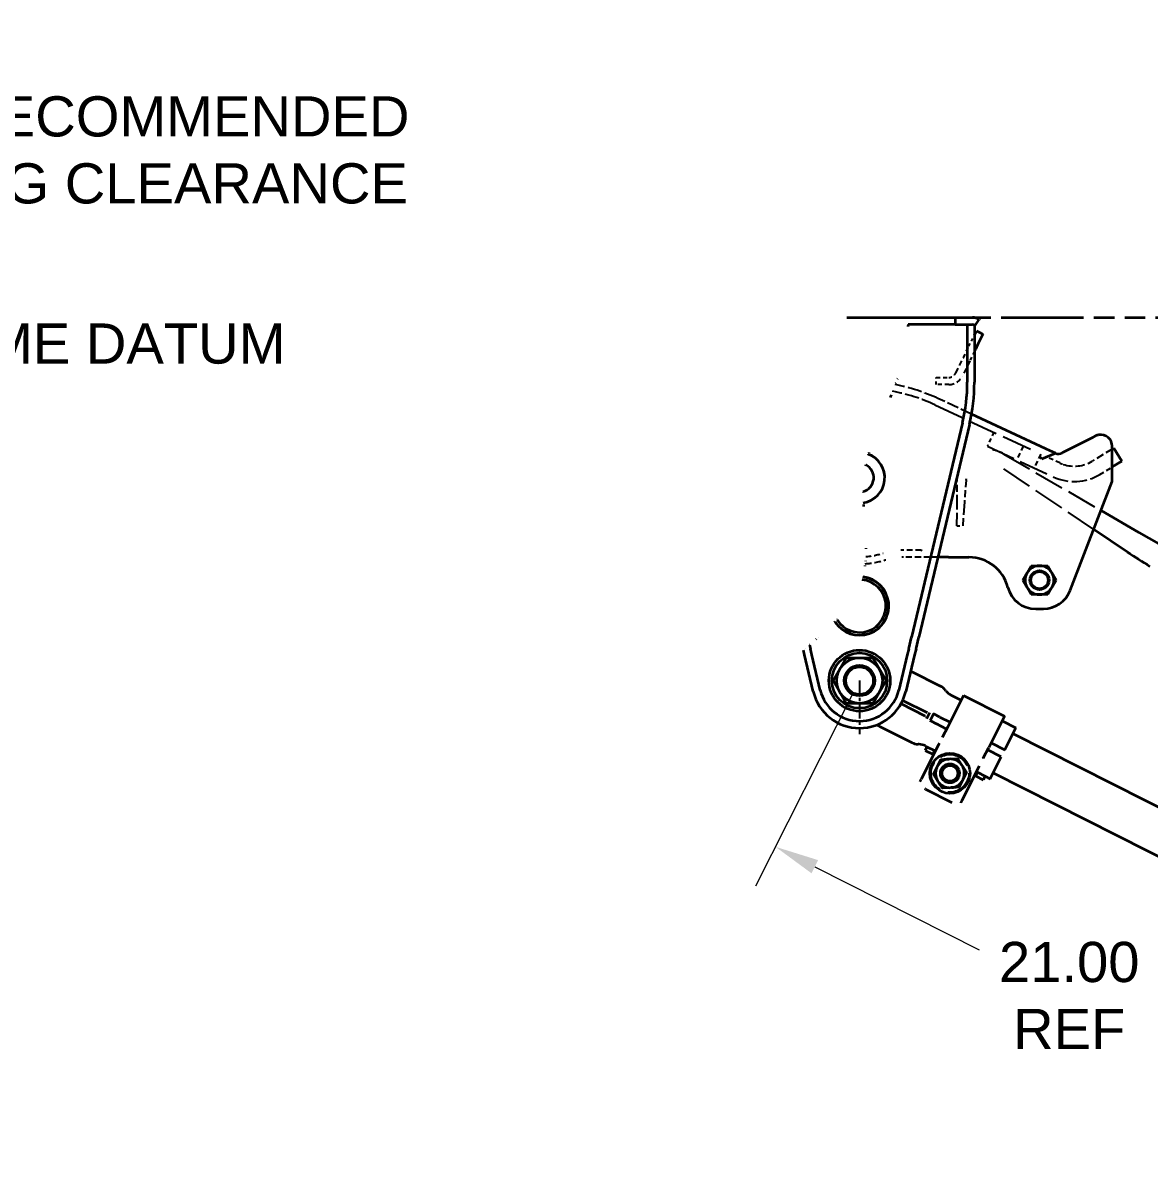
# Model space of a CAD drawing. Header units: inches. Extents: x 8 to 267, y 4 to 172.
# Drawn here: x 177.78 to 214.56, y 75.99 to 113.77 of the extents above; entities that cross this region are included whole.
import ezdxf

# ---------------------------------------------------------------- set-up
doc = ezdxf.new("R2010")
doc.units = ezdxf.units.IN
doc.header["$LTSCALE"] = 8
doc.header["$MEASUREMENT"] = 0
for name, pattern in [('CHAIN', [0.7087, 0.4724, -0.0591, 0.1181, -0.0591]), ('DASHED', [0.2067, 0.1654, -0.0413]), ('DOUBLE_DASH_CHAIN', [1.2403, 0.6614, -0.0827, 0.1654, -0.0827, 0.1654, -0.0827])]:
    doc.linetypes.add(name, pattern=pattern)
for name, color, linetype, lineweight in [('Center Mark(Hutchens)', 7, 'Continuous', 25), ('Dimensions(Hutchens)', 7, 'Continuous', 25), ('Hidden Edges(Hutchens)', 7, 'DASHED', 25), ('Phantom Lines(Hutchens)', 7, 'DOUBLE_DASH_CHAIN', 70), ('Symbols(Hutchens)', 7, 'Continuous', 25), ('Visible Edges(Hutchens)', 7, 'Continuous', 35)]:
    doc.layers.add(name, color=color, linetype=linetype, lineweight=lineweight)
doc.styles.add('Hutchens .164', font='ARIAL.TTF')
doc.dimstyles.new('HUTCHENS STD DIM X.XX', dxfattribs={"dimscale": 8, "dimtxt": 0.164, "dimasz": 0.18, "dimexe": 0.18, "dimexo": 0.0625, "dimgap": 0.09, "dimtad": 0, "dimtih": 1, "dimtoh": 1, "dimrnd": 1e-08, "dimzin": 4, "dimdsep": 46, "dimtxsty": 'Hutchens .164', "dimcen": 0.09, "dimclrd": 211, "dimclre": 211, "dimclrt": 7, "dimadec": 0, "dimazin": 1, "dimtfac": 0.762195, "dimtofl": 0, "dimtmove": 0, "dimatfit": 3, "dimfxl": 0, "dimtolj": 1, "dimtzin": 0, "dimlwd": 9, "dimlwe": 9, "dimarcsym": 0})
doc.dimstyles.new('HUTCHENS STD DIM X.XX$7', dxfattribs={"dimscale": 8, "dimtxt": 0.164, "dimasz": 0.18, "dimexe": 0.18, "dimexo": 0.0625, "dimgap": 0.09, "dimtad": 0, "dimtih": 1, "dimtoh": 1, "dimrnd": 1e-08, "dimzin": 4, "dimdsep": 46, "dimtxsty": 'Hutchens .164', "dimcen": 0.09, "dimclrd": 7, "dimclre": 211, "dimclrt": 7, "dimadec": 0, "dimazin": 1, "dimtfac": 0.762195, "dimtofl": 0, "dimtmove": 0, "dimatfit": 3, "dimfxl": 0, "dimtolj": 1, "dimtzin": 0, "dimlwd": 9, "dimlwe": 9, "dimarcsym": 0})

# ---------------------------------------------------------------- blocks, each defined once
blk = doc.blocks.new('*D30')
at = {"layer": 'Defpoints', "color": 0, "linetype": 'Continuous'}
for p in [(205.082, 92.296), (224.033, 82.704), (221.288, 77.279)]:
    blk.add_point(p, dxfattribs=at)
at = {"layer": 'Dimensions(Hutchens)', "color": 211, "linetype": 'Continuous', "lineweight": 9}
for p, q in [((204.857, 91.849), (201.686, 85.586)), ((203.621, 86.221), (208.985, 83.506)), ((223.807, 82.258), (220.637, 75.994)), ((220.003, 77.929), (214.871, 80.527))]:
    blk.add_line(p, q, dxfattribs=at)
at = {"layer": 'Dimensions(Hutchens)', "color": 211, "linetype": 'Continuous'}
for points in [[(203.73, 86.435), (203.513, 86.006), (202.337, 86.871)], [(220.111, 78.144), (219.894, 77.715), (221.288, 77.279)]]:
    blk.add_solid(points, dxfattribs=at)
at = {"layer": 'Dimensions(Hutchens)', "color": 7, "linetype": 'Continuous', "lineweight": 9, "insert": (211.928, 82.016), "char_height": 1.312, "attachment_point": 5, "style": 'Hutchens .164'}
blk.add_mtext('\\A1;21.00{\\PREF}', dxfattribs=at)
blk = doc.blocks.new('*D56')
at = {"layer": 'Defpoints', "color": 0, "linetype": 'Continuous'}
for p in [(164.68, 109.618), (164.68, 105.55), (158.18, 102.178)]:
    blk.add_point(p, dxfattribs=at)
at = {"layer": 'Dimensions(Hutchens)', "color": 211, "linetype": 'Continuous', "lineweight": 9}
for p, q in [((158.18, 102.678), (158.18, 111.058)), ((164.68, 106.05), (164.68, 111.058)), ((159.62, 109.618), (163.24, 109.618)), ((164.68, 109.618), (170.915, 109.618))]:
    blk.add_line(p, q, dxfattribs=at)
at = {"layer": 'Dimensions(Hutchens)', "color": 211, "linetype": 'Continuous'}
for points in [[(159.62, 109.858), (159.62, 109.378), (158.18, 109.618)], [(163.24, 109.858), (163.24, 109.378), (164.68, 109.618)]]:
    blk.add_solid(points, dxfattribs=at)
at = {"layer": 'Dimensions(Hutchens)', "color": 7, "linetype": 'Continuous', "lineweight": 9, "insert": (180.973, 109.618), "char_height": 1.312, "attachment_point": 5, "style": 'Hutchens .164'}
blk.add_mtext('\\A1;6.50{ RECOMMENDED\\PSPRING CLEARANCE}', dxfattribs=at)

msp = doc.modelspace()

# ---------------------------------------------------------------- linework, layer by layer
at = {"layer": 'Center Mark(Hutchens)', "linetype": 'CHAIN', "ltscale": 0.121531}
msp.add_line((205.0823, 92.2956), (205.0823, 90.544), dxfattribs=at)
at = {"layer": 'Hidden Edges(Hutchens)', "ltscale": 0.074011}
msp.add_line((208.7358, 103.3817), (208.8323, 103.5795), dxfattribs=at)
at = {"layer": 'Hidden Edges(Hutchens)', "ltscale": 0.101038}
msp.add_line((208.4712, 102.8392), (208.6539, 103.2137), dxfattribs=at)
at = {"layer": 'Hidden Edges(Hutchens)', "ltscale": 0.052941}
msp.add_line((208.6539, 103.2137), (208.7358, 103.3817), dxfattribs=at)
at = {"layer": 'Hidden Edges(Hutchens)', "ltscale": 0.132806}
for p, q in [((208.2265, 102.3375), (208.4712, 102.8392)), ((208.6798, 102.7375), (208.435, 102.2358))]:
    msp.add_line(p, q, dxfattribs=at)
at = {"layer": 'Hidden Edges(Hutchens)', "ltscale": 0.083861}
msp.add_line((208.8323, 103.0503), (208.6798, 102.7375), dxfattribs=at)
at = {"layer": 'Hidden Edges(Hutchens)', "ltscale": 0.099783}
for p, q in [((207.5823, 102.1971), (208.0018, 102.1971)), ((208.0018, 101.9651), (207.5823, 101.9651))]:
    msp.add_line(p, q, dxfattribs=at)
at = {"layer": 'Hidden Edges(Hutchens)', "ltscale": 0.055136}
msp.add_line((207.5823, 101.9651), (207.5823, 102.1971), dxfattribs=at)
at = {"layer": 'Hidden Edges(Hutchens)', "ltscale": 0.742213}
msp.add_line((207.5425, 101.3004), (210.8775, 99.7482), dxfattribs=at)
at = {"layer": 'Hidden Edges(Hutchens)', "ltscale": 0.288743}
msp.add_line((208.7403, 100.9988), (207.6404, 101.5107), dxfattribs=at)
at = {"layer": 'Hidden Edges(Hutchens)', "ltscale": 0.059422}
msp.add_line((209.3598, 100.1788), (209.2543, 99.9522), dxfattribs=at)
at = {"layer": 'Hidden Edges(Hutchens)', "ltscale": 0.093397}
msp.add_line((209.4653, 100.4055), (209.3598, 100.1788), dxfattribs=at)
at = {"layer": 'Hidden Edges(Hutchens)', "ltscale": 0.71813}
msp.add_line((209.2543, 99.9522), (211.4075, 98.9501), dxfattribs=at)
at = {"layer": 'Hidden Edges(Hutchens)', "ltscale": 0.118944}
for p, q in [((210.4285, 99.9572), (210.2176, 99.5039)), ((210.9952, 99.6935), (210.7842, 99.2401))]:
    msp.add_line(p, q, dxfattribs=at)
at = {"layer": 'Hidden Edges(Hutchens)', "ltscale": 0.183029}
msp.add_line((213.3323, 99.8561), (212.6733, 99.4594), dxfattribs=at)
at = {"layer": 'Hidden Edges(Hutchens)', "ltscale": 0.763674}
msp.add_line((212.7293, 97.2363), (209.5846, 99.3489), dxfattribs=at)
at = {"layer": 'Hidden Edges(Hutchens)', "ltscale": 0.7443}
msp.add_line((209.7747, 99.7054), (212.9658, 97.8479), dxfattribs=at)
at = {"layer": 'Hidden Edges(Hutchens)', "ltscale": 0.107448}
msp.add_line((211.6185, 99.4034), (211.2089, 99.594), dxfattribs=at)
at = {"layer": 'Hidden Edges(Hutchens)', "ltscale": 0.111382}
msp.add_line((212.9311, 99.031), (213.3323, 99.2725), dxfattribs=at)
at = {"layer": 'Hidden Edges(Hutchens)', "ltscale": 0.174616}
msp.add_line((208.2666, 98.1317), (208.2716, 98.8482), dxfattribs=at)
at = {"layer": 'Hidden Edges(Hutchens)', "ltscale": 0.174961}
msp.add_line((208.5586, 98.8461), (208.5072, 98.1301), dxfattribs=at)
at = {"layer": 'Hidden Edges(Hutchens)'}
msp.add_line((208.5586, 98.8461), (208.5586, 98.8461), dxfattribs=at)
at = {"layer": 'Hidden Edges(Hutchens)', "ltscale": 0.321944}
msp.add_line((208.2611, 97.3482), (208.2666, 98.1317), dxfattribs=at)
at = {"layer": 'Hidden Edges(Hutchens)', "ltscale": 0.322228}
msp.add_line((208.5072, 98.1301), (208.4511, 97.3469), dxfattribs=at)
at = {"layer": 'Hidden Edges(Hutchens)', "ltscale": 0.045137}
msp.add_line((208.2611, 97.3482), (208.4511, 97.3469), dxfattribs=at)
at = {"layer": 'Hidden Edges(Hutchens)', "ltscale": 0.136689}
msp.add_line((207.0913, 96.5588), (206.5167, 96.5588), dxfattribs=at)
at = {"layer": 'Hidden Edges(Hutchens)', "ltscale": 0.150794}
msp.add_line((207.0913, 96.3268), (206.5167, 96.3268), dxfattribs=at)
at = {"layer": 'Hidden Edges(Hutchens)', "ltscale": 0.136843}
msp.add_line((207.638, 96.3268), (207.0913, 96.3268), dxfattribs=at)
at = {"layer": 'Hidden Edges(Hutchens)', "ltscale": 0.129663}
for p, q in [((207.7377, 89.7223), (207.4932, 89.2393)), ((208.2781, 89.752), (207.7376, 89.7223)), ((208.3297, 88.816), (208.5741, 89.2989)), ((207.7892, 88.7862), (208.3297, 88.816))]:
    msp.add_line(p, q, dxfattribs=at)
at = {"layer": 'Hidden Edges(Hutchens)', "ltscale": 0.012306}
for p, q in [((207.7376, 89.7223), (207.7216, 89.7468)), ((208.2781, 89.752), (208.2913, 89.7782)), ((207.4639, 89.2377), (207.4932, 89.2393)), ((208.5741, 89.2989), (208.6034, 89.3005)), ((207.776, 88.76), (207.7892, 88.7862)), ((208.3297, 88.816), (208.3457, 88.7914))]:
    msp.add_line(p, q, dxfattribs=at)
at = {"layer": 'Hidden Edges(Hutchens)', "ltscale": 0.129651}
for p, q in [((208.5741, 89.2989), (208.2781, 89.752)), ((207.4932, 89.2393), (207.7892, 88.7862))]:
    msp.add_line(p, q, dxfattribs=at)
at = {"layer": 'Hidden Edges(Hutchens)', "ltscale": 0.401905, "flags": 128}
msp.add_lwpolyline([(208.2716, 98.8482), (208.2745, 98.9167)], dxfattribs=at)
at = {"layer": 'Hidden Edges(Hutchens)', "ltscale": 0.31875, "flags": 128}
msp.add_lwpolyline([(208.5586, 98.8461), (208.5747, 98.8972)], dxfattribs=at)
at = {"layer": 'Hidden Edges(Hutchens)', "ltscale": 0.150851, "flags": 128}
msp.add_lwpolyline([(206.4548, 96.558), (206.4313, 96.5572)], dxfattribs=at)
at = {"layer": 'Hidden Edges(Hutchens)', "ltscale": 0.222573, "flags": 128}
msp.add_lwpolyline([(207.0913, 96.5588), (207.1233, 96.5488)], dxfattribs=at)
at = {"layer": 'Hidden Edges(Hutchens)', "ltscale": 0.13616, "flags": 128}
msp.add_lwpolyline([(205.9206, 96.2359), (205.9431, 96.2428)], dxfattribs=at)
at = {"layer": 'Hidden Edges(Hutchens)', "ltscale": 0.778939}
msp.add_circle((208.0337, 89.2691), 0.615, dxfattribs=at)
at = {"layer": 'Hidden Edges(Hutchens)', "ltscale": 0.55774}
msp.add_circle((208.0337, 89.2691), 0.2936, dxfattribs=at)
at = {"layer": 'Hidden Edges(Hutchens)', "ltscale": 0.066386}
msp.add_arc((208.0018, 102.4471), 0.25, 270, 334, dxfattribs=at)
at = {"layer": 'Hidden Edges(Hutchens)', "ltscale": 0.128086}
msp.add_arc((208.0018, 102.4471), 0.482, 270, 334, dxfattribs=at)
at = {"layer": 'Hidden Edges(Hutchens)', "ltscale": 0.345942}
msp.add_arc((205.0823, 96.0143), 5.8305, 65.04207, 79.32478, dxfattribs=at)
at = {"layer": 'Hidden Edges(Hutchens)', "ltscale": 0.349028}
msp.add_arc((205.0823, 96.0143), 6.0625, 65.04207, 78.90068, dxfattribs=at)
at = {"layer": 'Hidden Edges(Hutchens)', "ltscale": 0.105451}
msp.add_arc((209.2716, 98.8411), 1, 59.79517, 85.196, dxfattribs=at)
at = {"layer": 'Hidden Edges(Hutchens)', "ltscale": 0.029722}
msp.add_arc((212.0932, 100.4233), 1.125, 245.04207, 251.42144, dxfattribs=at)
at = {"layer": 'Hidden Edges(Hutchens)', "ltscale": 0.231868}
msp.add_arc((212.0932, 100.4233), 1.125, 251.42144, 301.04207, dxfattribs=at)
at = {"layer": 'Hidden Edges(Hutchens)', "ltscale": 0.378042}
msp.add_arc((212.0932, 100.4233), 1.625, 245.04207, 301.04207, dxfattribs=at)
at = {"layer": 'Hidden Edges(Hutchens)', "ltscale": 0.137834}
msp.add_arc((205.0823, 98.9206), 2.5805, 274.47811, 287.34144, dxfattribs=at)
at = {"layer": 'Hidden Edges(Hutchens)', "ltscale": 0.014642}
msp.add_arc((206.5167, 94.3268), 2.232, 90, 91.58948, dxfattribs=at)
at = {"layer": 'Hidden Edges(Hutchens)', "ltscale": 0.01311}
msp.add_arc((206.5167, 94.3268), 2, 90, 91.58948, dxfattribs=at)
at = {"layer": 'Hidden Edges(Hutchens)', "ltscale": 0.158554}
msp.add_arc((205.0823, 98.9206), 2.8125, 273.76631, 287.34144, dxfattribs=at)
at = {"layer": 'Hidden Edges(Hutchens)', "ltscale": 0.116771}
for radius, start, end in [(0.4687, 93.15434, 153.15434), (0.4687, 33.15434, 93.15434), (0.4688, 333.15434, 33.15434), (0.4687, 153.15434, 213.15434), (0.4688, 213.15434, 273.15434), (0.4687, 273.15434, 333.15434)]:
    msp.add_arc((208.0337, 89.2691), radius, start, end, dxfattribs=at)
at = {"layer": 'Phantom Lines(Hutchens)', "lineweight": 35, "ltscale": 0.507986}
msp.add_line((204.6657, 104.1526), (260.1106, 104.1526), dxfattribs=at)
at = {"layer": 'Visible Edges(Hutchens)'}
for p, q in [((207.8323, 103.9206), (206.6673, 103.9206)), ((206.6805, 104.1526), (207.8323, 104.1526)), ((207.8323, 104.1526), (208.2073, 104.1526)), ((208.2073, 103.9206), (207.8323, 103.9206)), ((208.2073, 104.1526), (208.7698, 104.1526)), ((208.2073, 104.1526), (208.2073, 103.9206)), ((208.2073, 103.9206), (208.7698, 103.9206)), ((208.6003, 103.9206), (208.6003, 102.0456)), ((208.8323, 103.9062), (208.8323, 102.0456)), ((208.852, 103.8946), (208.9853, 104.0845)), ((208.8323, 103.5795), (208.8983, 103.7149)), ((208.8983, 103.7149), (208.9901, 103.6701)), ((209.1069, 103.6132), (208.9443, 103.28)), ((208.9901, 103.6701), (209.1069, 103.6132)), ((208.9443, 103.28), (208.8624, 103.112)), ((208.8624, 103.112), (208.8323, 103.0503)), ((211.1686, 99.8686), (208.7403, 100.9988)), ((208.4433, 100.709), (206.7776, 93.7161)), ((208.669, 100.6553), (207.0161, 93.7161)), ((212.6765, 100.2295), (211.6959, 99.7292)), ((212.7869, 100.2859), (212.6765, 100.2295)), ((211.0368, 99.5402), (211.4768, 99.7252)), ((211.3068, 99.8043), (211.1686, 99.8686)), ((211.4768, 99.7252), (211.3068, 99.8043)), ((213.3323, 98.7956), (213.3323, 99.9518)), ((213.3875, 99.8893), (213.3323, 99.8561)), ((213.6453, 99.4609), (213.3875, 99.8893)), ((205.367, 99.6928), (205.367, 99.6928)), ((213.3323, 99.2725), (213.6453, 99.4609)), ((205.9053, 98.9206), (205.9053, 98.9206)), ((211.9567, 95.2387), (213.3323, 98.7956)), ((212.9658, 97.8479), (214.1997, 97.1296)), ((213.8309, 96.4962), (212.7293, 97.2363)), ((207.9573, 96.3268), (207.638, 96.3268)), ((207.9866, 96.3268), (207.9573, 96.3268)), ((207.9866, 96.3268), (208.6538, 96.3268)), ((210.5511, 95.8113), (210.6865, 96.0458)), ((210.6865, 96.0458), (210.9573, 96.0458)), ((210.9573, 96.0458), (211.2281, 96.0458)), ((211.2281, 96.0458), (211.3635, 95.8113)), ((210.4158, 95.5768), (210.5511, 95.8113)), ((210.5511, 95.3423), (210.4158, 95.5768)), ((211.3635, 95.8113), (211.4989, 95.5768)), ((211.4989, 95.5768), (211.3635, 95.3423)), ((210.6865, 95.1078), (210.5511, 95.3423)), ((211.3635, 95.3423), (211.2281, 95.1078)), ((210.9573, 95.1078), (210.6865, 95.1078)), ((211.2281, 95.1078), (210.9573, 95.1078)), ((210.8323, 94.6393), (211.0823, 94.6393)), ((206.6871, 93.3363), (206.7776, 93.7161)), ((206.9256, 93.3363), (207.0161, 93.7161)), ((203.4481, 93.4595), (203.4775, 93.3363)), ((203.5244, 93.1393), (203.4775, 93.3363)), ((206.6871, 93.3363), (206.6402, 93.1393)), ((206.9256, 93.3363), (206.8787, 93.1393)), ((203.2859, 93.1393), (203.2502, 93.2892)), ((203.5725, 91.936), (203.2859, 93.1393)), ((203.7982, 91.9897), (203.5244, 93.1393)), ((204.2163, 92.2956), (204.6493, 93.0456)), ((204.6493, 93.0456), (205.5153, 93.0456)), ((205.5153, 93.0456), (205.9483, 92.2956)), ((206.6402, 93.1393), (206.3664, 91.9897)), ((206.8787, 93.1393), (206.5921, 91.936)), ((206.7522, 92.6082), (207.7236, 92.1165)), ((204.6493, 91.5456), (204.2163, 92.2956)), ((205.9483, 92.2956), (205.5153, 91.5456)), ((207.9038, 91.963), (207.891, 91.9792)), ((208.4804, 91.8125), (207.9637, 90.7917)), ((208.0712, 91.8257), (208.4022, 91.6581)), ((208.4804, 91.8125), (209.8187, 91.1351)), ((205.5153, 91.5456), (204.6493, 91.5456)), ((207.2289, 91.1391), (206.4377, 91.5395)), ((206.4941, 91.6511), (207.2853, 91.2506)), ((207.2835, 91.0646), (207.3777, 91.2507)), ((207.4985, 91.2127), (207.3856, 90.9897)), ((207.5021, 91.2109), (207.4944, 91.2148)), ((207.5021, 91.2109), (207.5189, 91.2024)), ((207.7075, 91.107), (207.5189, 91.2024)), ((207.7075, 91.107), (208.0385, 90.9395)), ((209.8187, 91.1351), (209.3021, 90.1143)), ((205.6493, 90.8509), (205.815, 90.767)), ((205.815, 90.767), (206.7906, 90.2732)), ((207.3815, 90.9918), (207.3892, 90.9879)), ((207.406, 90.9794), (207.3892, 90.9879)), ((207.406, 90.9794), (207.5946, 90.8839)), ((207.9256, 90.7164), (207.5946, 90.8839)), ((207.9603, 90.785), (207.785, 90.4387)), ((207.9637, 90.7917), (207.9603, 90.785)), ((209.7406, 90.9808), (210.1867, 90.755)), ((209.8229, 90.0363), (210.1867, 90.755)), ((210.0916, 90.5672), (219.6741, 85.7171)), ((207.0211, 90.2189), (207.0004, 90.2195)), ((207.6615, 90.1946), (207.0945, 89.0744)), ((207.2832, 90.1387), (207.2223, 90.0183)), ((207.2223, 90.0183), (207.4732, 89.8913)), ((207.2308, 90.1652), (207.2832, 90.1387)), ((207.2832, 90.1387), (207.5342, 90.0117)), ((207.5342, 90.0117), (207.4732, 89.8913)), ((207.5618, 89.9977), (207.5342, 90.0117)), ((209.1234, 89.7613), (209.2986, 90.1076)), ((209.71, 89.8132), (209.2639, 90.039)), ((209.3021, 90.1143), (209.2986, 90.1076)), ((209.3768, 90.2621), (209.8229, 90.0363)), ((207.4732, 89.8913), (207.5009, 89.8773)), ((207.625, 89.5002), (207.7375, 89.7225)), ((207.7375, 89.7225), (207.9862, 89.7362)), ((207.9862, 89.7362), (208.0295, 89.7386)), ((208.0295, 89.7386), (208.2782, 89.7523)), ((208.2782, 89.7523), (208.4145, 89.5437)), ((208.4145, 89.5437), (208.4382, 89.5075)), ((209.3463, 89.0945), (209.71, 89.8132)), ((207.4929, 89.2393), (207.6054, 89.4616)), ((207.6292, 89.0308), (207.4929, 89.2393)), ((207.6054, 89.4616), (207.625, 89.5002)), ((208.4328, 88.397), (208.9998, 89.5172)), ((208.4382, 89.5075), (208.5744, 89.2989)), ((208.5744, 89.2989), (208.4619, 89.0766)), ((208.8392, 89.1999), (208.8394, 89.1998)), ((208.8394, 89.1998), (208.8673, 89.1856)), ((208.9283, 89.3061), (208.8673, 89.1856)), ((208.8673, 89.1856), (209.1183, 89.0586)), ((208.9002, 89.3203), (208.9004, 89.3202)), ((208.9283, 89.3061), (208.9004, 89.3202)), ((208.9283, 89.3061), (209.1792, 89.1791)), ((209.1792, 89.1791), (209.1183, 89.0586)), ((209.1792, 89.1791), (209.3463, 89.0945)), ((209.4414, 89.2823), (219.0239, 84.4323)), ((207.0556, 88.9974), (207.0945, 89.0744)), ((207.6529, 88.9945), (207.6292, 89.0308)), ((207.7891, 88.7859), (207.6529, 88.9945)), ((208.0378, 88.7996), (207.7891, 88.7859)), ((208.0811, 88.802), (208.0378, 88.7996)), ((208.3298, 88.8157), (208.0811, 88.802)), ((208.4423, 89.038), (208.3298, 88.8157)), ((208.4619, 89.0766), (208.4423, 89.038)), ((207.2322, 88.7557), (208.0945, 88.3193)), ((208.3939, 88.3201), (208.4328, 88.397))]:
    msp.add_line(p, q, dxfattribs=at)
at = {"layer": 'Visible Edges(Hutchens)', "flags": 128}
for points in [[(206.6673, 103.9206), (206.6627, 103.8515)], [(206.6805, 104.1526), (206.68, 104.1427)], [(208.9853, 104.0845), (209.003, 104.0713)], [(208.8983, 103.7149), (208.9018, 103.7226)], [(206.2658, 102.0064), (206.2618, 101.9961)], [(206.3174, 102.147), (206.315, 102.1403)], [(206.1123, 101.6231), (206.0791, 101.5444)], [(205.3829, 99.753), (205.3823, 99.7505)], [(205.3, 99.3991), (205.2995, 99.3965)], [(205.367, 99.6928), (205.3633, 99.6782)], [(211.0368, 99.5402), (210.9943, 99.5895)], [(205.2882, 99.3375), (205.2817, 99.3015)], [(205.2031, 98.4586), (205.2029, 98.4441)], [(205.2034, 98.4716), (205.2033, 98.469)], [(205.2079, 98.0446), (205.2104, 97.983)], [(205.2876, 96.6186), (205.2878, 96.5979)], [(205.2602, 96.053), (205.2582, 96.0375)], [(205.2752, 96.2037), (205.2748, 96.1987)], [(205.19, 95.677), (205.1891, 95.6733)], [(204.2796, 94.2112), (204.2586, 94.1902)], [(204.3489, 94.2821), (204.3463, 94.2793)], [(203.7451, 93.7161), (203.7419, 93.7133)], [(203.3047, 93.3363), (203.3027, 93.3345)], [(203.4481, 93.4595), (203.4413, 93.4537)], [(203.6682, 93.6491), (203.655, 93.6377)], [(207.2289, 91.1391), (207.2335, 91.131)], [(207.4944, 91.2148), (207.4868, 91.2186)], [(207.6615, 90.1946), (207.6923, 90.2556)], [(209.1234, 89.7613), (209.1196, 89.7538)], [(207.2322, 88.7557), (207.2167, 88.7638)], [(208.3939, 88.3201), (208.3887, 88.3111)]]:
    msp.add_lwpolyline(points, dxfattribs=at)
at = {"layer": 'Visible Edges(Hutchens)'}
for centre, radius in [((210.9573, 95.5768), 0.3126), ((210.9573, 95.5768), 0.3125), ((210.9573, 95.5768), 0.28), ((205.0823, 92.2956), 1), ((205.0823, 92.2956), 0.9041), ((205.0823, 92.2956), 0.7448), ((205.0823, 92.2956), 0.5), ((205.0823, 92.2956), 0.4501), ((208.0337, 89.2691), 0.6562), ((208.0337, 89.2691), 0.3125), ((208.0337, 89.2691), 0.2565)]:
    msp.add_circle(centre, radius, dxfattribs=at)
for centre, radius, start, end in [((208.7698, 103.7776), 0.375, 54.9324, 90), ((208.7698, 103.7776), 0.143, 54.9324, 90), ((202.8323, 102.0456), 5.768, 346.60184, 0), ((202.8323, 102.0456), 6, 346.60184, 0), ((212.9573, 99.9518), 0.375, 99.4285, 117.03569), ((212.9573, 99.9518), 0.375, 0, 99.4285), ((211.5823, 99.9518), 0.25, 245.04207, 297.03569), ((205.0823, 98.9206), 0.823, 278.63175, 69.76082), ((205.0823, 98.9206), 0.823, 0, 69.76081), ((205.0823, 98.9206), 0.465, 285.09223, 63.71373), ((225.6486, 116.7983), 22.7582, 239.79664, 269.59599), ((208.6538, 95.0143), 1.3125, 14.47751, 90), ((226.9302, 116.0291), 23.5186, 236.15333, 238.2643), ((210.9573, 95.5768), 0.469, 90, 150), ((210.9573, 95.5768), 0.469, 30, 90), ((205.0823, 94.7331), 0.9575, 213.03025, 83.42826), ((205.0823, 94.7331), 0.95, 212.93256, 83.4902), ((205.0823, 94.7331), 0.861, 211.591, 84.4205), ((210.9573, 95.5768), 0.469, 150, 210), ((210.9573, 95.5768), 0.469, 330, 30), ((210.8323, 95.5768), 0.9375, 194.47751, 270), ((210.9573, 95.5768), 0.469, 210, 270), ((210.9573, 95.5768), 0.469, 270, 330), ((211.0823, 95.5768), 0.9375, 270, 338.85634), ((205.0823, 92.2956), 1.552, 193.39816, 346.60184), ((205.0823, 92.2956), 1.32, 193.39816, 346.60184), ((207.4978, 91.6704), 0.5, 38.14662, 63.15434), ((208.297, 92.2718), 0.5, 218.14662, 243.15434), ((207.0164, 90.7193), 0.5, 243.15434, 268.16206), ((207.005, 89.7191), 0.5, 63.15434, 88.16206), ((208.0337, 89.2691), 0.4695, 95.79884, 150.50984), ((208.0337, 89.2691), 0.4695, 35.79884, 90.50984), ((208.0337, 89.2691), 0.4695, 155.79884, 210.50984), ((208.0337, 89.2691), 0.4695, 335.79884, 30.50984), ((208.0337, 89.2691), 0.4695, 215.79884, 270.50984), ((208.0337, 89.2691), 0.4695, 275.79884, 330.50984)]:
    msp.add_arc(centre, radius, start, end, dxfattribs=at)

# ---------------------------------------------------------------- texts
at = {"layer": 'Symbols(Hutchens)', "color": 7, "insert": (179.6235, 103.2944), "char_height": 1.312, "width": 13.443999, "attachment_point": 5, "style": 'Hutchens .164'}
msp.add_mtext('{FRAME DATUM}', dxfattribs=at)

# ---------------------------------------------------------------- dimensions: what is measured, and where the dimension line sits
at = {"layer": 'Dimensions(Hutchens)', "color": 211, "linetype": 'Continuous', "lineweight": 9}
dim = msp.add_linear_dim(base=(164.6796, 109.6181), p1=(158.1796, 102.178), p2=(164.6796, 105.5495), text='<>{ RECOMMENDED\\PSPRING CLEARANCE}', dimstyle='HUTCHENS STD DIM X.XX', override={"dimtih": 0, "dimtoh": 0, "dimdec": 2, "dimtp": 0, "dimtm": 0, "dimtdec": 2, "dimatfit": 2}, dxfattribs=at)
dim.commit()
dim.dimension.update_dxf_attribs({"geometry": '*D56', "text_midpoint": (180.9726, 109.6181), "dimtype": 160})
dim = msp.add_linear_dim(base=(221.2875, 77.2791), p1=(205.0823, 92.2956), p2=(224.0332, 82.7038), angle=153.15434, text='<>{\\PREF}', dimstyle='HUTCHENS STD DIM X.XX', override={"dimdec": 2, "dimlfac": 0.988701, "dimtp": 0, "dimtm": 0, "dimtdec": 2, "dimatfit": 1}, dxfattribs=at)
dim.commit()
dim.dimension.update_dxf_attribs({"geometry": '*D30', "text_midpoint": (211.9281, 82.0163), "dimtype": 160})

# ---------------------------------------------------------------- leaders
at = {"layer": 'Symbols(Hutchens)', "color": 7, "linetype": 'Continuous', "lineweight": 9, "annotation_type": 0, "has_hookline": 1, "hookline_direction": 0, "text_width": 13.1513}
msp.add_leader([(170.6372, 100.4971), (170.7415, 103.2944), (172.1815, 103.2944)], dimstyle='HUTCHENS STD DIM X.XX$7', override={"dimtad": 0}, dxfattribs=at)

doc.saveas('drawing.dxf')
